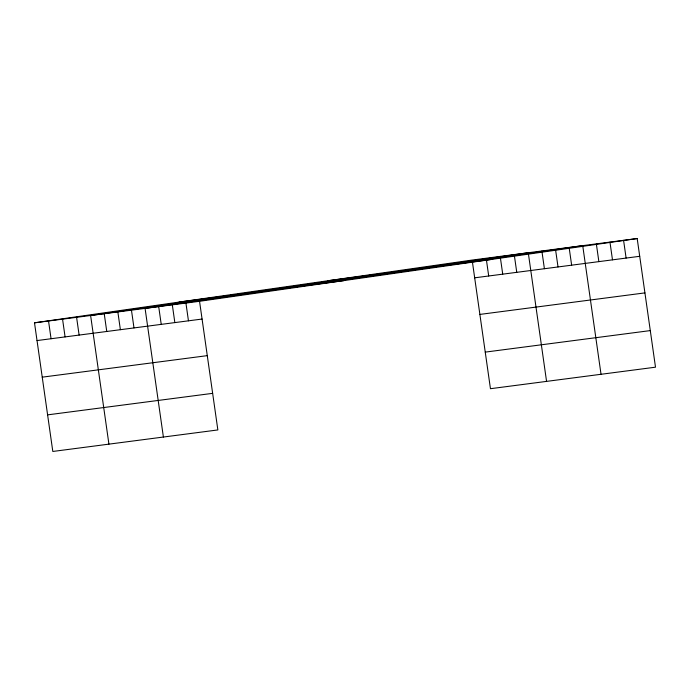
<?xml version="1.0" encoding="UTF-8"?>
<svg xmlns="http://www.w3.org/2000/svg" width="690" height="690" viewBox="0 0 690 690"><rect width="100%" height="100%" fill="white"/><g stroke="black" fill="none" stroke-linecap="round" stroke-linejoin="round"><path stroke-width="1.03" d="M34.5 322.817L199.548 301.297L217.859 429.939L52.811 451.458L34.5 322.817L472.141 260.061L637.189 238.542L655.5 367.184L490.452 388.703L472.443 262.157M528.264 252.747L90.614 315.494L108.925 444.136M199.548 301.297L637.189 238.542M327.724 280.77L492.772 259.25M178.926 302.108L343.974 280.589M474.668 277.82L639.716 256.301M37.027 340.567L202.075 319.047M479.878 314.416L644.926 292.888M42.237 377.163L207.285 355.643M485.243 352.116L650.291 330.596M47.601 414.863L212.649 393.343M623.579 240.318L626.106 258.069M609.96 242.095L612.487 259.845M596.341 243.872L598.868 261.622M601.033 374.291L582.722 245.649L145.081 308.396L163.392 437.037M569.112 247.417L571.639 265.176M555.64 250.237L558.02 266.952M541.874 250.97L544.401 268.729M528.411 253.791L546.566 381.389M514.378 255.619L516.758 272.334M500.198 256.404L502.725 274.163M486.321 259.276L488.701 275.991M185.929 303.065L188.456 320.824M172.319 304.842L174.846 322.601M158.7 306.619L161.227 324.378M131.462 310.172L133.989 327.923M117.852 311.949L120.379 329.699M104.233 313.726L106.76 331.476M76.59 317.331L79.117 335.081M62.557 319.16L65.084 336.91M48.533 320.988L51.06 338.738"/></g></svg>
